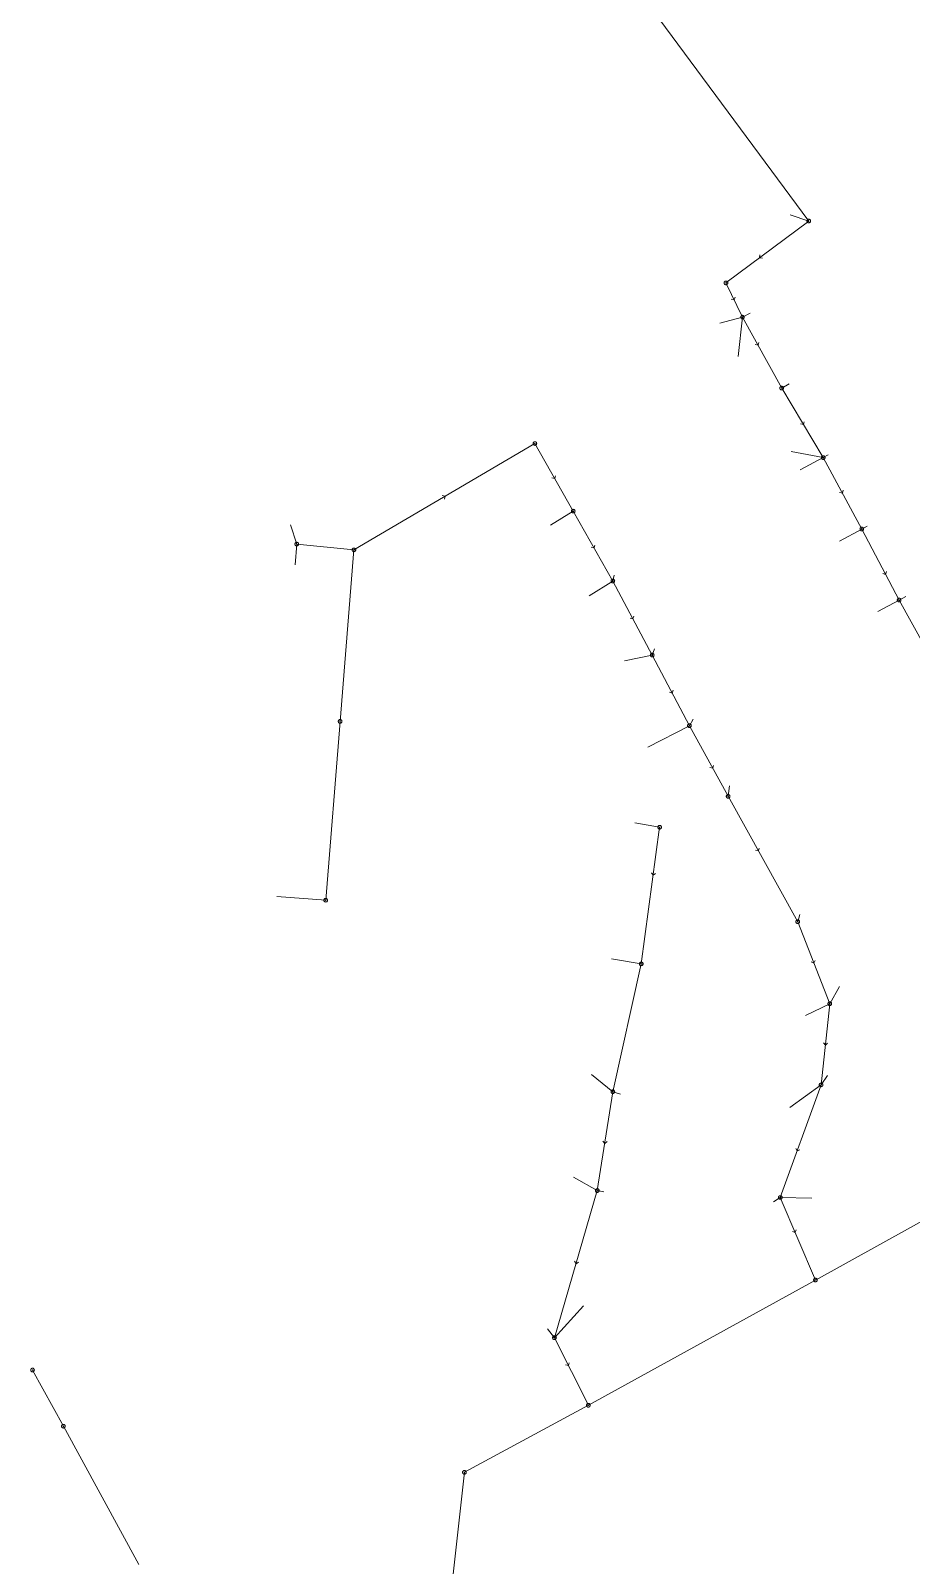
# Model space of a CAD drawing. Header units: metres. Extents: x 25504150 to 25508618, y 6694193 to 6702753.
# Drawn here: x 25505580.7 to 25505803.1, y 6700246 to 6700633.5 of the extents above; entities that cross this region are included whole.
import ezdxf

# ---------------------------------------------------------------- set-up
doc = ezdxf.new("R2010")
doc.units = ezdxf.units.M
for name, pattern in [('Sewer_node', [0]), ('Viemariputket', [0]), ('Viemarivarusteet', [0])]:
    doc.linetypes.add(name, pattern=pattern)
for name, color, linetype, lineweight in [('Sewer_node', 7, 'Sewer_node', 0), ('Viemariputket', 7, 'Viemariputket', 0), ('Viemarivarusteet', 7, 'Viemarivarusteet', 0)]:
    doc.layers.add(name, color=color, linetype=linetype, lineweight=lineweight)

msp = doc.modelspace()

# ---------------------------------------------------------------- linework, layer by layer
at = {"layer": 'Sewer_node', "color": 46, "linetype": 'Continuous', "true_color": 0x7f5f00, "flags": 128}
for points, elevation in [([(25505777.67, 6700585.43), (25505777.66, 6700585.5), (25505777.65, 6700585.57), (25505777.62, 6700585.64), (25505777.58, 6700585.7), (25505777.54, 6700585.76), (25505777.48, 6700585.8), (25505777.42, 6700585.84), (25505777.35, 6700585.87), (25505777.28, 6700585.88), (25505777.21, 6700585.89), (25505777.14, 6700585.88), (25505777.07, 6700585.87), (25505777, 6700585.84), (25505776.94, 6700585.8), (25505776.88, 6700585.76), (25505776.84, 6700585.7), (25505776.8, 6700585.64), (25505776.77, 6700585.57), (25505776.76, 6700585.5), (25505776.75, 6700585.43), (25505776.76, 6700585.36), (25505776.77, 6700585.29), (25505776.8, 6700585.22), (25505776.84, 6700585.16), (25505776.88, 6700585.1), (25505776.94, 6700585.06), (25505777, 6700585.02), (25505777.07, 6700584.99), (25505777.14, 6700584.98), (25505777.21, 6700584.97), (25505777.28, 6700584.98), (25505777.35, 6700584.99), (25505777.42, 6700585.02), (25505777.48, 6700585.06), (25505777.54, 6700585.1), (25505777.58, 6700585.16), (25505777.62, 6700585.22), (25505777.65, 6700585.29), (25505777.66, 6700585.36)], 50.56), ([(25505756.76, 6700569.81), (25505756.75, 6700569.88), (25505756.74, 6700569.95), (25505756.71, 6700570.02), (25505756.67, 6700570.08), (25505756.63, 6700570.14), (25505756.57, 6700570.18), (25505756.51, 6700570.22), (25505756.44, 6700570.25), (25505756.37, 6700570.26), (25505756.3, 6700570.27), (25505756.23, 6700570.26), (25505756.16, 6700570.25), (25505756.09, 6700570.22), (25505756.03, 6700570.18), (25505755.97, 6700570.14), (25505755.93, 6700570.08), (25505755.89, 6700570.02), (25505755.86, 6700569.95), (25505755.85, 6700569.88), (25505755.84, 6700569.81), (25505755.85, 6700569.74), (25505755.86, 6700569.67), (25505755.89, 6700569.6), (25505755.93, 6700569.54), (25505755.97, 6700569.48), (25505756.03, 6700569.44), (25505756.09, 6700569.4), (25505756.16, 6700569.37), (25505756.23, 6700569.36), (25505756.3, 6700569.35), (25505756.37, 6700569.36), (25505756.44, 6700569.37), (25505756.51, 6700569.4), (25505756.57, 6700569.44), (25505756.63, 6700569.48), (25505756.67, 6700569.54), (25505756.71, 6700569.6), (25505756.74, 6700569.67), (25505756.75, 6700569.74)], 50.83), ([(25505760.94, 6700561.16), (25505760.93, 6700561.23), (25505760.92, 6700561.3), (25505760.89, 6700561.37), (25505760.85, 6700561.43), (25505760.81, 6700561.49), (25505760.75, 6700561.53), (25505760.69, 6700561.57), (25505760.62, 6700561.6), (25505760.55, 6700561.61), (25505760.48, 6700561.62), (25505760.41, 6700561.61), (25505760.34, 6700561.6), (25505760.27, 6700561.57), (25505760.21, 6700561.53), (25505760.15, 6700561.49), (25505760.11, 6700561.43), (25505760.07, 6700561.37), (25505760.04, 6700561.3), (25505760.03, 6700561.23), (25505760.02, 6700561.16), (25505760.03, 6700561.09), (25505760.04, 6700561.02), (25505760.07, 6700560.95), (25505760.11, 6700560.89), (25505760.15, 6700560.83), (25505760.21, 6700560.79), (25505760.27, 6700560.75), (25505760.34, 6700560.72), (25505760.41, 6700560.71), (25505760.48, 6700560.7), (25505760.55, 6700560.71), (25505760.62, 6700560.72), (25505760.69, 6700560.75), (25505760.75, 6700560.79), (25505760.81, 6700560.83), (25505760.85, 6700560.89), (25505760.89, 6700560.95), (25505760.92, 6700561.02), (25505760.93, 6700561.09)], 50.2), ([(25505770.84, 6700543.24), (25505770.83, 6700543.31), (25505770.82, 6700543.38), (25505770.79, 6700543.45), (25505770.75, 6700543.51), (25505770.71, 6700543.57), (25505770.65, 6700543.61), (25505770.59, 6700543.65), (25505770.52, 6700543.68), (25505770.45, 6700543.69), (25505770.38, 6700543.7), (25505770.31, 6700543.69), (25505770.24, 6700543.68), (25505770.17, 6700543.65), (25505770.11, 6700543.61), (25505770.05, 6700543.57), (25505770.01, 6700543.51), (25505769.97, 6700543.45), (25505769.94, 6700543.38), (25505769.93, 6700543.31), (25505769.92, 6700543.24), (25505769.93, 6700543.17), (25505769.94, 6700543.1), (25505769.97, 6700543.03), (25505770.01, 6700542.97), (25505770.05, 6700542.91), (25505770.11, 6700542.87), (25505770.17, 6700542.83), (25505770.24, 6700542.8), (25505770.31, 6700542.79), (25505770.38, 6700542.78), (25505770.45, 6700542.79), (25505770.52, 6700542.8), (25505770.59, 6700542.83), (25505770.65, 6700542.87), (25505770.71, 6700542.91), (25505770.75, 6700542.97), (25505770.79, 6700543.03), (25505770.82, 6700543.1), (25505770.83, 6700543.17)], 49.45), ([(25505708.51, 6700529.25), (25505708.5, 6700529.32), (25505708.49, 6700529.39), (25505708.46, 6700529.46), (25505708.42, 6700529.52), (25505708.38, 6700529.58), (25505708.32, 6700529.62), (25505708.26, 6700529.66), (25505708.19, 6700529.69), (25505708.12, 6700529.7), (25505708.05, 6700529.71), (25505707.98, 6700529.7), (25505707.91, 6700529.69), (25505707.84, 6700529.66), (25505707.78, 6700529.62), (25505707.72, 6700529.58), (25505707.68, 6700529.52), (25505707.64, 6700529.46), (25505707.61, 6700529.39), (25505707.6, 6700529.32), (25505707.59, 6700529.25), (25505707.6, 6700529.18), (25505707.61, 6700529.11), (25505707.64, 6700529.04), (25505707.68, 6700528.98), (25505707.72, 6700528.92), (25505707.78, 6700528.88), (25505707.84, 6700528.84), (25505707.91, 6700528.81), (25505707.98, 6700528.8), (25505708.05, 6700528.79), (25505708.12, 6700528.8), (25505708.19, 6700528.81), (25505708.26, 6700528.84), (25505708.32, 6700528.88), (25505708.38, 6700528.92), (25505708.42, 6700528.98), (25505708.46, 6700529.04), (25505708.49, 6700529.11), (25505708.5, 6700529.18)], 50.45), ([(25505781.33, 6700525.69), (25505781.32, 6700525.76), (25505781.31, 6700525.83), (25505781.28, 6700525.9), (25505781.24, 6700525.96), (25505781.2, 6700526.02), (25505781.14, 6700526.06), (25505781.08, 6700526.1), (25505781.01, 6700526.13), (25505780.94, 6700526.14), (25505780.87, 6700526.15), (25505780.8, 6700526.14), (25505780.73, 6700526.13), (25505780.66, 6700526.1), (25505780.6, 6700526.06), (25505780.54, 6700526.02), (25505780.5, 6700525.96), (25505780.46, 6700525.9), (25505780.43, 6700525.83), (25505780.42, 6700525.76), (25505780.41, 6700525.69), (25505780.42, 6700525.62), (25505780.43, 6700525.55), (25505780.46, 6700525.48), (25505780.5, 6700525.42), (25505780.54, 6700525.36), (25505780.6, 6700525.32), (25505780.66, 6700525.28), (25505780.73, 6700525.25), (25505780.8, 6700525.24), (25505780.87, 6700525.23), (25505780.94, 6700525.24), (25505781.01, 6700525.25), (25505781.08, 6700525.28), (25505781.14, 6700525.32), (25505781.2, 6700525.36), (25505781.24, 6700525.42), (25505781.28, 6700525.48), (25505781.31, 6700525.55), (25505781.32, 6700525.62)], 48.16), ([(25505718.19, 6700512.18), (25505718.18, 6700512.25), (25505718.17, 6700512.32), (25505718.14, 6700512.39), (25505718.1, 6700512.45), (25505718.06, 6700512.51), (25505718, 6700512.55), (25505717.94, 6700512.59), (25505717.87, 6700512.62), (25505717.8, 6700512.63), (25505717.73, 6700512.64), (25505717.66, 6700512.63), (25505717.59, 6700512.62), (25505717.52, 6700512.59), (25505717.46, 6700512.55), (25505717.4, 6700512.51), (25505717.36, 6700512.45), (25505717.32, 6700512.39), (25505717.29, 6700512.32), (25505717.28, 6700512.25), (25505717.27, 6700512.18), (25505717.28, 6700512.11), (25505717.29, 6700512.04), (25505717.32, 6700511.97), (25505717.36, 6700511.91), (25505717.4, 6700511.85), (25505717.46, 6700511.81), (25505717.52, 6700511.77), (25505717.59, 6700511.74), (25505717.66, 6700511.73), (25505717.73, 6700511.72), (25505717.8, 6700511.73), (25505717.87, 6700511.74), (25505717.94, 6700511.77), (25505718, 6700511.81), (25505718.06, 6700511.85), (25505718.1, 6700511.91), (25505718.14, 6700511.97), (25505718.17, 6700512.04), (25505718.18, 6700512.11)], 49.92), ([(25505791.07, 6700507.66), (25505791.06, 6700507.73), (25505791.05, 6700507.8), (25505791.02, 6700507.87), (25505790.98, 6700507.93), (25505790.94, 6700507.99), (25505790.88, 6700508.03), (25505790.82, 6700508.07), (25505790.75, 6700508.1), (25505790.68, 6700508.11), (25505790.61, 6700508.12), (25505790.54, 6700508.11), (25505790.47, 6700508.1), (25505790.4, 6700508.07), (25505790.34, 6700508.03), (25505790.28, 6700507.99), (25505790.24, 6700507.93), (25505790.2, 6700507.87), (25505790.17, 6700507.8), (25505790.16, 6700507.73), (25505790.15, 6700507.66), (25505790.16, 6700507.59), (25505790.17, 6700507.52), (25505790.2, 6700507.45), (25505790.24, 6700507.39), (25505790.28, 6700507.33), (25505790.34, 6700507.29), (25505790.4, 6700507.25), (25505790.47, 6700507.22), (25505790.54, 6700507.21), (25505790.61, 6700507.2), (25505790.68, 6700507.21), (25505790.75, 6700507.22), (25505790.82, 6700507.25), (25505790.88, 6700507.29), (25505790.94, 6700507.33), (25505790.98, 6700507.39), (25505791.02, 6700507.45), (25505791.05, 6700507.52), (25505791.06, 6700507.59)], 47.08), ([(25505648.38, 6700503.85), (25505648.37, 6700503.92), (25505648.36, 6700503.99), (25505648.33, 6700504.06), (25505648.29, 6700504.12), (25505648.25, 6700504.18), (25505648.19, 6700504.22), (25505648.13, 6700504.26), (25505648.06, 6700504.29), (25505647.99, 6700504.3), (25505647.92, 6700504.31), (25505647.85, 6700504.3), (25505647.78, 6700504.29), (25505647.71, 6700504.26), (25505647.65, 6700504.22), (25505647.59, 6700504.18), (25505647.55, 6700504.12), (25505647.51, 6700504.06), (25505647.48, 6700503.99), (25505647.47, 6700503.92), (25505647.46, 6700503.85), (25505647.47, 6700503.78), (25505647.48, 6700503.71), (25505647.51, 6700503.64), (25505647.55, 6700503.58), (25505647.59, 6700503.52), (25505647.65, 6700503.48), (25505647.71, 6700503.44), (25505647.78, 6700503.41), (25505647.85, 6700503.4), (25505647.92, 6700503.39), (25505647.99, 6700503.4), (25505648.06, 6700503.41), (25505648.13, 6700503.44), (25505648.19, 6700503.48), (25505648.25, 6700503.52), (25505648.29, 6700503.58), (25505648.33, 6700503.64), (25505648.36, 6700503.71), (25505648.37, 6700503.78)], 54.32), ([(25505662.81, 6700502.4), (25505662.8, 6700502.47), (25505662.79, 6700502.54), (25505662.76, 6700502.61), (25505662.72, 6700502.67), (25505662.68, 6700502.73), (25505662.62, 6700502.77), (25505662.56, 6700502.81), (25505662.49, 6700502.84), (25505662.42, 6700502.85), (25505662.35, 6700502.86), (25505662.28, 6700502.85), (25505662.21, 6700502.84), (25505662.14, 6700502.81), (25505662.08, 6700502.77), (25505662.02, 6700502.73), (25505661.98, 6700502.67), (25505661.94, 6700502.61), (25505661.91, 6700502.54), (25505661.9, 6700502.47), (25505661.89, 6700502.4), (25505661.9, 6700502.33), (25505661.91, 6700502.26), (25505661.94, 6700502.19), (25505661.98, 6700502.13), (25505662.02, 6700502.07), (25505662.08, 6700502.03), (25505662.14, 6700501.99), (25505662.21, 6700501.96), (25505662.28, 6700501.95), (25505662.35, 6700501.94), (25505662.42, 6700501.95), (25505662.49, 6700501.96), (25505662.56, 6700501.99), (25505662.62, 6700502.03), (25505662.68, 6700502.07), (25505662.72, 6700502.13), (25505662.76, 6700502.19), (25505662.79, 6700502.26), (25505662.8, 6700502.33)], 54.39), ([(25505728.2, 6700494.52), (25505728.19, 6700494.59), (25505728.18, 6700494.66), (25505728.15, 6700494.73), (25505728.11, 6700494.79), (25505728.07, 6700494.85), (25505728.01, 6700494.89), (25505727.95, 6700494.93), (25505727.88, 6700494.96), (25505727.81, 6700494.97), (25505727.74, 6700494.98), (25505727.67, 6700494.97), (25505727.6, 6700494.96), (25505727.53, 6700494.93), (25505727.47, 6700494.89), (25505727.41, 6700494.85), (25505727.37, 6700494.79), (25505727.33, 6700494.73), (25505727.3, 6700494.66), (25505727.29, 6700494.59), (25505727.28, 6700494.52), (25505727.29, 6700494.45), (25505727.3, 6700494.38), (25505727.33, 6700494.31), (25505727.37, 6700494.25), (25505727.41, 6700494.19), (25505727.47, 6700494.15), (25505727.53, 6700494.11), (25505727.6, 6700494.08), (25505727.67, 6700494.07), (25505727.74, 6700494.06), (25505727.81, 6700494.07), (25505727.88, 6700494.08), (25505727.95, 6700494.11), (25505728.01, 6700494.15), (25505728.07, 6700494.19), (25505728.11, 6700494.25), (25505728.15, 6700494.31), (25505728.18, 6700494.38), (25505728.19, 6700494.45)], 48.74), ([(25505800.49, 6700489.73), (25505800.48, 6700489.8), (25505800.47, 6700489.87), (25505800.44, 6700489.94), (25505800.4, 6700490), (25505800.36, 6700490.06), (25505800.3, 6700490.1), (25505800.24, 6700490.14), (25505800.17, 6700490.17), (25505800.1, 6700490.18), (25505800.03, 6700490.19), (25505799.96, 6700490.18), (25505799.89, 6700490.17), (25505799.82, 6700490.14), (25505799.76, 6700490.1), (25505799.7, 6700490.06), (25505799.66, 6700490), (25505799.62, 6700489.94), (25505799.59, 6700489.87), (25505799.58, 6700489.8), (25505799.57, 6700489.73), (25505799.58, 6700489.66), (25505799.59, 6700489.59), (25505799.62, 6700489.52), (25505799.66, 6700489.46), (25505799.7, 6700489.4), (25505799.76, 6700489.36), (25505799.82, 6700489.32), (25505799.89, 6700489.29), (25505799.96, 6700489.28), (25505800.03, 6700489.27), (25505800.1, 6700489.28), (25505800.17, 6700489.29), (25505800.24, 6700489.32), (25505800.3, 6700489.36), (25505800.36, 6700489.4), (25505800.4, 6700489.46), (25505800.44, 6700489.52), (25505800.47, 6700489.59), (25505800.48, 6700489.66)], 46.34), ([(25505738.14, 6700475.83), (25505738.13, 6700475.9), (25505738.12, 6700475.97), (25505738.09, 6700476.04), (25505738.05, 6700476.1), (25505738.01, 6700476.16), (25505737.95, 6700476.2), (25505737.89, 6700476.24), (25505737.82, 6700476.27), (25505737.75, 6700476.28), (25505737.68, 6700476.29), (25505737.61, 6700476.28), (25505737.54, 6700476.27), (25505737.47, 6700476.24), (25505737.41, 6700476.2), (25505737.35, 6700476.16), (25505737.31, 6700476.1), (25505737.27, 6700476.04), (25505737.24, 6700475.97), (25505737.23, 6700475.9), (25505737.22, 6700475.83), (25505737.23, 6700475.76), (25505737.24, 6700475.69), (25505737.27, 6700475.62), (25505737.31, 6700475.56), (25505737.35, 6700475.5), (25505737.41, 6700475.46), (25505737.47, 6700475.42), (25505737.54, 6700475.39), (25505737.61, 6700475.38), (25505737.68, 6700475.37), (25505737.75, 6700475.38), (25505737.82, 6700475.39), (25505737.89, 6700475.42), (25505737.95, 6700475.46), (25505738.01, 6700475.5), (25505738.05, 6700475.56), (25505738.09, 6700475.62), (25505738.12, 6700475.69), (25505738.13, 6700475.76)], 47.89), ([(25505659.32, 6700459.08), (25505659.31, 6700459.15), (25505659.3, 6700459.22), (25505659.27, 6700459.29), (25505659.23, 6700459.35), (25505659.19, 6700459.41), (25505659.13, 6700459.45), (25505659.07, 6700459.49), (25505659, 6700459.52), (25505658.93, 6700459.53), (25505658.86, 6700459.54), (25505658.79, 6700459.53), (25505658.72, 6700459.52), (25505658.65, 6700459.49), (25505658.59, 6700459.45), (25505658.53, 6700459.41), (25505658.49, 6700459.35), (25505658.45, 6700459.29), (25505658.42, 6700459.22), (25505658.41, 6700459.15), (25505658.4, 6700459.08), (25505658.41, 6700459.01), (25505658.42, 6700458.94), (25505658.45, 6700458.87), (25505658.49, 6700458.81), (25505658.53, 6700458.75), (25505658.59, 6700458.71), (25505658.65, 6700458.67), (25505658.72, 6700458.64), (25505658.79, 6700458.63), (25505658.86, 6700458.62), (25505658.93, 6700458.63), (25505659, 6700458.64), (25505659.07, 6700458.67), (25505659.13, 6700458.71), (25505659.19, 6700458.75), (25505659.23, 6700458.81), (25505659.27, 6700458.87), (25505659.3, 6700458.94), (25505659.31, 6700459.01)], 55.02), ([(25505747.53, 6700458), (25505747.52, 6700458.07), (25505747.51, 6700458.14), (25505747.48, 6700458.21), (25505747.44, 6700458.27), (25505747.4, 6700458.33), (25505747.34, 6700458.37), (25505747.28, 6700458.41), (25505747.21, 6700458.44), (25505747.14, 6700458.45), (25505747.07, 6700458.46), (25505747, 6700458.45), (25505746.93, 6700458.44), (25505746.86, 6700458.41), (25505746.8, 6700458.37), (25505746.74, 6700458.33), (25505746.7, 6700458.27), (25505746.66, 6700458.21), (25505746.63, 6700458.14), (25505746.62, 6700458.07), (25505746.61, 6700458), (25505746.62, 6700457.93), (25505746.63, 6700457.86), (25505746.66, 6700457.79), (25505746.7, 6700457.73), (25505746.74, 6700457.67), (25505746.8, 6700457.63), (25505746.86, 6700457.59), (25505746.93, 6700457.56), (25505747, 6700457.55), (25505747.07, 6700457.54), (25505747.14, 6700457.55), (25505747.21, 6700457.56), (25505747.28, 6700457.59), (25505747.34, 6700457.63), (25505747.4, 6700457.67), (25505747.44, 6700457.73), (25505747.48, 6700457.79), (25505747.51, 6700457.86), (25505747.52, 6700457.93)], 47.1), ([(25505757.3, 6700440.16), (25505757.29, 6700440.23), (25505757.28, 6700440.3), (25505757.25, 6700440.37), (25505757.21, 6700440.43), (25505757.17, 6700440.49), (25505757.11, 6700440.53), (25505757.05, 6700440.57), (25505756.98, 6700440.6), (25505756.91, 6700440.61), (25505756.84, 6700440.62), (25505756.77, 6700440.61), (25505756.7, 6700440.6), (25505756.63, 6700440.57), (25505756.57, 6700440.53), (25505756.51, 6700440.49), (25505756.47, 6700440.43), (25505756.43, 6700440.37), (25505756.4, 6700440.3), (25505756.39, 6700440.23), (25505756.38, 6700440.16), (25505756.39, 6700440.09), (25505756.4, 6700440.02), (25505756.43, 6700439.95), (25505756.47, 6700439.89), (25505756.51, 6700439.83), (25505756.57, 6700439.79), (25505756.63, 6700439.75), (25505756.7, 6700439.72), (25505756.77, 6700439.71), (25505756.84, 6700439.7), (25505756.91, 6700439.71), (25505756.98, 6700439.72), (25505757.05, 6700439.75), (25505757.11, 6700439.79), (25505757.17, 6700439.83), (25505757.21, 6700439.89), (25505757.25, 6700439.95), (25505757.28, 6700440.02), (25505757.29, 6700440.09)], 46.46), ([(25505740.02, 6700432.35), (25505740.01, 6700432.42), (25505740, 6700432.49), (25505739.97, 6700432.56), (25505739.93, 6700432.62), (25505739.89, 6700432.68), (25505739.83, 6700432.72), (25505739.77, 6700432.76), (25505739.7, 6700432.79), (25505739.63, 6700432.8), (25505739.56, 6700432.81), (25505739.49, 6700432.8), (25505739.42, 6700432.79), (25505739.35, 6700432.76), (25505739.29, 6700432.72), (25505739.23, 6700432.68), (25505739.19, 6700432.62), (25505739.15, 6700432.56), (25505739.12, 6700432.49), (25505739.11, 6700432.42), (25505739.1, 6700432.35), (25505739.11, 6700432.28), (25505739.12, 6700432.21), (25505739.15, 6700432.14), (25505739.19, 6700432.08), (25505739.23, 6700432.02), (25505739.29, 6700431.98), (25505739.35, 6700431.94), (25505739.42, 6700431.91), (25505739.49, 6700431.9), (25505739.56, 6700431.89), (25505739.63, 6700431.9), (25505739.7, 6700431.91), (25505739.77, 6700431.94), (25505739.83, 6700431.98), (25505739.89, 6700432.02), (25505739.93, 6700432.08), (25505739.97, 6700432.14), (25505740, 6700432.21), (25505740.01, 6700432.28)], 46.33), ([(25505655.69, 6700413.93), (25505655.68, 6700414), (25505655.67, 6700414.07), (25505655.64, 6700414.14), (25505655.6, 6700414.2), (25505655.56, 6700414.26), (25505655.5, 6700414.3), (25505655.44, 6700414.34), (25505655.37, 6700414.37), (25505655.3, 6700414.38), (25505655.23, 6700414.39), (25505655.16, 6700414.38), (25505655.09, 6700414.37), (25505655.02, 6700414.34), (25505654.96, 6700414.3), (25505654.9, 6700414.26), (25505654.86, 6700414.2), (25505654.82, 6700414.14), (25505654.79, 6700414.07), (25505654.78, 6700414), (25505654.77, 6700413.93), (25505654.78, 6700413.86), (25505654.79, 6700413.79), (25505654.82, 6700413.72), (25505654.86, 6700413.66), (25505654.9, 6700413.6), (25505654.96, 6700413.56), (25505655.02, 6700413.52), (25505655.09, 6700413.49), (25505655.16, 6700413.48), (25505655.23, 6700413.47), (25505655.3, 6700413.48), (25505655.37, 6700413.49), (25505655.44, 6700413.52), (25505655.5, 6700413.56), (25505655.56, 6700413.6), (25505655.6, 6700413.66), (25505655.64, 6700413.72), (25505655.67, 6700413.79), (25505655.68, 6700413.86)], 54.32), ([(25505774.89, 6700408.49), (25505774.88, 6700408.56), (25505774.87, 6700408.63), (25505774.84, 6700408.7), (25505774.8, 6700408.76), (25505774.76, 6700408.82), (25505774.7, 6700408.86), (25505774.64, 6700408.9), (25505774.57, 6700408.93), (25505774.5, 6700408.94), (25505774.43, 6700408.95), (25505774.36, 6700408.94), (25505774.29, 6700408.93), (25505774.22, 6700408.9), (25505774.16, 6700408.86), (25505774.1, 6700408.82), (25505774.06, 6700408.76), (25505774.02, 6700408.7), (25505773.99, 6700408.63), (25505773.98, 6700408.56), (25505773.97, 6700408.49), (25505773.98, 6700408.42), (25505773.99, 6700408.35), (25505774.02, 6700408.28), (25505774.06, 6700408.22), (25505774.1, 6700408.16), (25505774.16, 6700408.12), (25505774.22, 6700408.08), (25505774.29, 6700408.05), (25505774.36, 6700408.04), (25505774.43, 6700408.03), (25505774.5, 6700408.04), (25505774.57, 6700408.05), (25505774.64, 6700408.08), (25505774.7, 6700408.12), (25505774.76, 6700408.16), (25505774.8, 6700408.22), (25505774.84, 6700408.28), (25505774.87, 6700408.35), (25505774.88, 6700408.42)], 44.92), ([(25505735.37, 6700397.85), (25505735.36, 6700397.92), (25505735.35, 6700397.99), (25505735.32, 6700398.06), (25505735.28, 6700398.12), (25505735.24, 6700398.18), (25505735.18, 6700398.22), (25505735.12, 6700398.26), (25505735.05, 6700398.29), (25505734.98, 6700398.3), (25505734.91, 6700398.31), (25505734.84, 6700398.3), (25505734.77, 6700398.29), (25505734.7, 6700398.26), (25505734.64, 6700398.22), (25505734.58, 6700398.18), (25505734.54, 6700398.12), (25505734.5, 6700398.06), (25505734.47, 6700397.99), (25505734.46, 6700397.92), (25505734.45, 6700397.85), (25505734.46, 6700397.78), (25505734.47, 6700397.71), (25505734.5, 6700397.64), (25505734.54, 6700397.58), (25505734.58, 6700397.52), (25505734.64, 6700397.48), (25505734.7, 6700397.44), (25505734.77, 6700397.41), (25505734.84, 6700397.4), (25505734.91, 6700397.39), (25505734.98, 6700397.4), (25505735.05, 6700397.41), (25505735.12, 6700397.44), (25505735.18, 6700397.48), (25505735.24, 6700397.52), (25505735.28, 6700397.58), (25505735.32, 6700397.64), (25505735.35, 6700397.71), (25505735.36, 6700397.78)], 45.1), ([(25505782.98, 6700387.79), (25505782.97, 6700387.86), (25505782.96, 6700387.93), (25505782.93, 6700388), (25505782.89, 6700388.06), (25505782.85, 6700388.12), (25505782.79, 6700388.16), (25505782.73, 6700388.2), (25505782.66, 6700388.23), (25505782.59, 6700388.24), (25505782.52, 6700388.25), (25505782.45, 6700388.24), (25505782.38, 6700388.23), (25505782.31, 6700388.2), (25505782.25, 6700388.16), (25505782.19, 6700388.12), (25505782.15, 6700388.06), (25505782.11, 6700388), (25505782.08, 6700387.93), (25505782.07, 6700387.86), (25505782.06, 6700387.79), (25505782.07, 6700387.72), (25505782.08, 6700387.65), (25505782.11, 6700387.58), (25505782.15, 6700387.52), (25505782.19, 6700387.46), (25505782.25, 6700387.42), (25505782.31, 6700387.38), (25505782.38, 6700387.35), (25505782.45, 6700387.34), (25505782.52, 6700387.33), (25505782.59, 6700387.34), (25505782.66, 6700387.35), (25505782.73, 6700387.38), (25505782.79, 6700387.42), (25505782.85, 6700387.46), (25505782.89, 6700387.52), (25505782.93, 6700387.58), (25505782.96, 6700387.65), (25505782.97, 6700387.72)], 44.3), ([(25505780.79, 6700367.3), (25505780.78, 6700367.37), (25505780.77, 6700367.44), (25505780.74, 6700367.51), (25505780.7, 6700367.57), (25505780.66, 6700367.63), (25505780.6, 6700367.67), (25505780.54, 6700367.71), (25505780.47, 6700367.74), (25505780.4, 6700367.75), (25505780.33, 6700367.76), (25505780.26, 6700367.75), (25505780.19, 6700367.74), (25505780.12, 6700367.71), (25505780.06, 6700367.67), (25505780, 6700367.63), (25505779.96, 6700367.57), (25505779.92, 6700367.51), (25505779.89, 6700367.44), (25505779.88, 6700367.37), (25505779.87, 6700367.3), (25505779.88, 6700367.23), (25505779.89, 6700367.16), (25505779.92, 6700367.09), (25505779.96, 6700367.03), (25505780, 6700366.97), (25505780.06, 6700366.93), (25505780.12, 6700366.89), (25505780.19, 6700366.86), (25505780.26, 6700366.85), (25505780.33, 6700366.84), (25505780.4, 6700366.85), (25505780.47, 6700366.86), (25505780.54, 6700366.89), (25505780.6, 6700366.93), (25505780.66, 6700366.97), (25505780.7, 6700367.03), (25505780.74, 6700367.09), (25505780.77, 6700367.16), (25505780.78, 6700367.23)], 43.41), ([(25505728.2, 6700365.56), (25505728.19, 6700365.63), (25505728.18, 6700365.7), (25505728.15, 6700365.77), (25505728.11, 6700365.83), (25505728.07, 6700365.89), (25505728.01, 6700365.93), (25505727.95, 6700365.97), (25505727.88, 6700366), (25505727.81, 6700366.01), (25505727.74, 6700366.02), (25505727.67, 6700366.01), (25505727.6, 6700366), (25505727.53, 6700365.97), (25505727.47, 6700365.93), (25505727.41, 6700365.89), (25505727.37, 6700365.83), (25505727.33, 6700365.77), (25505727.3, 6700365.7), (25505727.29, 6700365.63), (25505727.28, 6700365.56), (25505727.29, 6700365.49), (25505727.3, 6700365.42), (25505727.33, 6700365.35), (25505727.37, 6700365.29), (25505727.41, 6700365.23), (25505727.47, 6700365.19), (25505727.53, 6700365.15), (25505727.6, 6700365.12), (25505727.67, 6700365.11), (25505727.74, 6700365.1), (25505727.81, 6700365.11), (25505727.88, 6700365.12), (25505727.95, 6700365.15), (25505728.01, 6700365.19), (25505728.07, 6700365.23), (25505728.11, 6700365.29), (25505728.15, 6700365.35), (25505728.18, 6700365.42), (25505728.19, 6700365.49)], 44.52), ([(25505724.27, 6700340.61), (25505724.26, 6700340.68), (25505724.25, 6700340.75), (25505724.22, 6700340.82), (25505724.18, 6700340.88), (25505724.14, 6700340.94), (25505724.08, 6700340.98), (25505724.02, 6700341.02), (25505723.95, 6700341.05), (25505723.88, 6700341.06), (25505723.81, 6700341.07), (25505723.74, 6700341.06), (25505723.67, 6700341.05), (25505723.6, 6700341.02), (25505723.54, 6700340.98), (25505723.48, 6700340.94), (25505723.44, 6700340.88), (25505723.4, 6700340.82), (25505723.37, 6700340.75), (25505723.36, 6700340.68), (25505723.35, 6700340.61), (25505723.36, 6700340.54), (25505723.37, 6700340.47), (25505723.4, 6700340.4), (25505723.44, 6700340.34), (25505723.48, 6700340.28), (25505723.54, 6700340.24), (25505723.6, 6700340.2), (25505723.67, 6700340.17), (25505723.74, 6700340.16), (25505723.81, 6700340.15), (25505723.88, 6700340.16), (25505723.95, 6700340.17), (25505724.02, 6700340.2), (25505724.08, 6700340.24), (25505724.14, 6700340.28), (25505724.18, 6700340.34), (25505724.22, 6700340.4), (25505724.25, 6700340.47), (25505724.26, 6700340.54)], 44.1), ([(25505770.48, 6700338.86), (25505770.47, 6700338.93), (25505770.46, 6700339), (25505770.43, 6700339.07), (25505770.39, 6700339.13), (25505770.35, 6700339.19), (25505770.29, 6700339.23), (25505770.23, 6700339.27), (25505770.16, 6700339.3), (25505770.09, 6700339.31), (25505770.02, 6700339.32), (25505769.95, 6700339.31), (25505769.88, 6700339.3), (25505769.81, 6700339.27), (25505769.75, 6700339.23), (25505769.69, 6700339.19), (25505769.65, 6700339.13), (25505769.61, 6700339.07), (25505769.58, 6700339), (25505769.57, 6700338.93), (25505769.56, 6700338.86), (25505769.57, 6700338.79), (25505769.58, 6700338.72), (25505769.61, 6700338.65), (25505769.65, 6700338.59), (25505769.69, 6700338.53), (25505769.75, 6700338.49), (25505769.81, 6700338.45), (25505769.88, 6700338.42), (25505769.95, 6700338.41), (25505770.02, 6700338.4), (25505770.09, 6700338.41), (25505770.16, 6700338.42), (25505770.23, 6700338.45), (25505770.29, 6700338.49), (25505770.35, 6700338.53), (25505770.39, 6700338.59), (25505770.43, 6700338.65), (25505770.46, 6700338.72), (25505770.47, 6700338.79)], 43.32), ([(25505779.36, 6700318.02), (25505779.35, 6700318.09), (25505779.34, 6700318.16), (25505779.31, 6700318.23), (25505779.27, 6700318.29), (25505779.23, 6700318.35), (25505779.17, 6700318.39), (25505779.11, 6700318.43), (25505779.04, 6700318.46), (25505778.97, 6700318.47), (25505778.9, 6700318.48), (25505778.83, 6700318.47), (25505778.76, 6700318.46), (25505778.69, 6700318.43), (25505778.63, 6700318.39), (25505778.57, 6700318.35), (25505778.53, 6700318.29), (25505778.49, 6700318.23), (25505778.46, 6700318.16), (25505778.45, 6700318.09), (25505778.44, 6700318.02), (25505778.45, 6700317.95), (25505778.46, 6700317.88), (25505778.49, 6700317.81), (25505778.53, 6700317.75), (25505778.57, 6700317.69), (25505778.63, 6700317.65), (25505778.69, 6700317.61), (25505778.76, 6700317.58), (25505778.83, 6700317.57), (25505778.9, 6700317.56), (25505778.97, 6700317.57), (25505779.04, 6700317.58), (25505779.11, 6700317.61), (25505779.17, 6700317.65), (25505779.23, 6700317.69), (25505779.27, 6700317.75), (25505779.31, 6700317.81), (25505779.34, 6700317.88), (25505779.35, 6700317.95)], 43.07), ([(25505713.47, 6700303.45), (25505713.46, 6700303.52), (25505713.45, 6700303.6), (25505713.42, 6700303.66), (25505713.38, 6700303.73), (25505713.33, 6700303.78), (25505713.28, 6700303.83), (25505713.21, 6700303.87), (25505713.15, 6700303.9), (25505713.07, 6700303.91), (25505713, 6700303.92), (25505712.93, 6700303.91), (25505712.85, 6700303.9), (25505712.79, 6700303.87), (25505712.72, 6700303.83), (25505712.67, 6700303.78), (25505712.62, 6700303.73), (25505712.58, 6700303.66), (25505712.55, 6700303.6), (25505712.54, 6700303.52), (25505712.53, 6700303.45), (25505712.54, 6700303.38), (25505712.55, 6700303.3), (25505712.58, 6700303.24), (25505712.62, 6700303.17), (25505712.67, 6700303.12), (25505712.72, 6700303.07), (25505712.79, 6700303.03), (25505712.85, 6700303), (25505712.93, 6700302.99), (25505713, 6700302.98), (25505713.07, 6700302.99), (25505713.15, 6700303), (25505713.21, 6700303.03), (25505713.28, 6700303.07), (25505713.33, 6700303.12), (25505713.38, 6700303.17), (25505713.42, 6700303.24), (25505713.45, 6700303.3), (25505713.46, 6700303.38)], 44), ([(25505722.01, 6700286.39), (25505722, 6700286.46), (25505721.99, 6700286.53), (25505721.96, 6700286.6), (25505721.92, 6700286.66), (25505721.88, 6700286.72), (25505721.82, 6700286.76), (25505721.76, 6700286.8), (25505721.69, 6700286.83), (25505721.62, 6700286.84), (25505721.55, 6700286.85), (25505721.48, 6700286.84), (25505721.41, 6700286.83), (25505721.34, 6700286.8), (25505721.28, 6700286.76), (25505721.22, 6700286.72), (25505721.18, 6700286.66), (25505721.14, 6700286.6), (25505721.11, 6700286.53), (25505721.1, 6700286.46), (25505721.09, 6700286.39), (25505721.1, 6700286.32), (25505721.11, 6700286.25), (25505721.14, 6700286.18), (25505721.18, 6700286.12), (25505721.22, 6700286.06), (25505721.28, 6700286.02), (25505721.34, 6700285.98), (25505721.41, 6700285.95), (25505721.48, 6700285.94), (25505721.55, 6700285.93), (25505721.62, 6700285.94), (25505721.69, 6700285.95), (25505721.76, 6700285.98), (25505721.82, 6700286.02), (25505721.88, 6700286.06), (25505721.92, 6700286.12), (25505721.96, 6700286.18), (25505721.99, 6700286.25), (25505722, 6700286.32)], 43.89), ([(25505690.71, 6700269.46), (25505690.7, 6700269.53), (25505690.69, 6700269.6), (25505690.66, 6700269.67), (25505690.62, 6700269.73), (25505690.58, 6700269.79), (25505690.52, 6700269.83), (25505690.46, 6700269.87), (25505690.39, 6700269.9), (25505690.32, 6700269.91), (25505690.25, 6700269.92), (25505690.18, 6700269.91), (25505690.11, 6700269.9), (25505690.04, 6700269.87), (25505689.98, 6700269.83), (25505689.92, 6700269.79), (25505689.88, 6700269.73), (25505689.84, 6700269.67), (25505689.81, 6700269.6), (25505689.8, 6700269.53), (25505689.79, 6700269.46), (25505689.8, 6700269.39), (25505689.81, 6700269.32), (25505689.84, 6700269.25), (25505689.88, 6700269.19), (25505689.92, 6700269.13), (25505689.98, 6700269.09), (25505690.04, 6700269.05), (25505690.11, 6700269.02), (25505690.18, 6700269.01), (25505690.25, 6700269), (25505690.32, 6700269.01), (25505690.39, 6700269.02), (25505690.46, 6700269.05), (25505690.52, 6700269.09), (25505690.58, 6700269.13), (25505690.62, 6700269.19), (25505690.66, 6700269.25), (25505690.69, 6700269.32), (25505690.7, 6700269.39)], 44.77)]:
    msp.add_lwpolyline(points, close=True, dxfattribs=dict(at, elevation=elevation))
for points in [[(25505764.88, 6700576.87), (25505764.79, 6700576.13), (25505765.53, 6700576.03)], [(25505757.66, 6700565.73), (25505758.38, 6700565.5), (25505758.61, 6700566.21)], [(25505763.68, 6700554.23), (25505764.41, 6700554.05), (25505764.6, 6700554.76)], [(25505775.14, 6700534.2), (25505775.88, 6700534.04), (25505776.05, 6700534.76)], [(25505712.35, 6700520.57), (25505713.07, 6700520.39), (25505713.26, 6700521.1)], [(25505685.19, 6700515.19), (25505685.36, 6700515.92), (25505684.64, 6700516.09)], [(25505784.99, 6700516.91), (25505785.71, 6700516.72), (25505785.92, 6700517.43)], [(25505722.28, 6700503.05), (25505723.01, 6700502.87), (25505723.2, 6700503.58)], [(25505795.9, 6700496.41), (25505796.62, 6700496.21), (25505796.83, 6700496.92)], [(25505732.1, 6700485.18), (25505732.82, 6700484.98), (25505733.02, 6700485.69)], [(25505742.01, 6700466.44), (25505742.73, 6700466.24), (25505742.94, 6700466.95)], [(25505752.23, 6700447.45), (25505752.95, 6700447.26), (25505753.15, 6700447.97)], [(25505763.76, 6700426.58), (25505764.49, 6700426.39), (25505764.68, 6700427.11)], [(25505737.46, 6700420.82), (25505737.93, 6700420.23), (25505738.51, 6700420.69)], [(25505777.82, 6700398.33), (25505778.51, 6700398.05), (25505778.8, 6700398.73)], [(25505780.91, 6700377.9), (25505781.4, 6700377.33), (25505781.97, 6700377.8)], [(25505725.22, 6700353.1), (25505725.68, 6700352.51), (25505726.27, 6700352.96)], [(25505773.94, 6700351.27), (25505774.27, 6700350.6), (25505774.94, 6700350.92)], [(25505773.08, 6700330.29), (25505773.78, 6700330.02), (25505774.06, 6700330.71)], [(25505718.05, 6700322.78), (25505718.44, 6700322.14), (25505719.08, 6700322.51)], [(25505715.81, 6700296.64), (25505716.53, 6700296.42), (25505716.75, 6700297.13)]]:
    msp.add_lwpolyline(points, dxfattribs=at)
at = {"layer": 'Sewer_node', "color": 252, "linetype": 'Continuous', "lineweight": 9, "true_color": 0x848484, "flags": 128}
for points, elevation in [([(25505581.65, 6700295.28), (25505581.64, 6700295.35), (25505581.63, 6700295.42), (25505581.6, 6700295.49), (25505581.56, 6700295.55), (25505581.52, 6700295.61), (25505581.46, 6700295.65), (25505581.4, 6700295.69), (25505581.33, 6700295.72), (25505581.26, 6700295.73), (25505581.19, 6700295.74), (25505581.12, 6700295.73), (25505581.05, 6700295.72), (25505580.98, 6700295.69), (25505580.92, 6700295.65), (25505580.86, 6700295.61), (25505580.82, 6700295.55), (25505580.78, 6700295.49), (25505580.75, 6700295.42), (25505580.74, 6700295.35), (25505580.73, 6700295.28), (25505580.74, 6700295.21), (25505580.75, 6700295.14), (25505580.78, 6700295.07), (25505580.82, 6700295.01), (25505580.86, 6700294.95), (25505580.92, 6700294.91), (25505580.98, 6700294.87), (25505581.05, 6700294.84), (25505581.12, 6700294.83), (25505581.19, 6700294.82), (25505581.26, 6700294.83), (25505581.33, 6700294.84), (25505581.4, 6700294.87), (25505581.46, 6700294.91), (25505581.52, 6700294.95), (25505581.56, 6700295.01), (25505581.6, 6700295.07), (25505581.63, 6700295.14), (25505581.64, 6700295.21)], 52.92), ([(25505589.45, 6700281.11), (25505589.44, 6700281.18), (25505589.43, 6700281.25), (25505589.4, 6700281.32), (25505589.36, 6700281.38), (25505589.32, 6700281.44), (25505589.26, 6700281.48), (25505589.2, 6700281.52), (25505589.13, 6700281.55), (25505589.06, 6700281.56), (25505588.99, 6700281.57), (25505588.92, 6700281.56), (25505588.85, 6700281.55), (25505588.78, 6700281.52), (25505588.72, 6700281.48), (25505588.66, 6700281.44), (25505588.62, 6700281.38), (25505588.58, 6700281.32), (25505588.55, 6700281.25), (25505588.54, 6700281.18), (25505588.53, 6700281.11), (25505588.54, 6700281.04), (25505588.55, 6700280.97), (25505588.58, 6700280.9), (25505588.62, 6700280.84), (25505588.66, 6700280.78), (25505588.72, 6700280.74), (25505588.78, 6700280.7), (25505588.85, 6700280.67), (25505588.92, 6700280.66), (25505588.99, 6700280.65), (25505589.06, 6700280.66), (25505589.13, 6700280.67), (25505589.2, 6700280.7), (25505589.26, 6700280.74), (25505589.32, 6700280.78), (25505589.36, 6700280.84), (25505589.4, 6700280.9), (25505589.43, 6700280.97), (25505589.44, 6700281.04)], 51.28)]:
    msp.add_lwpolyline(points, close=True, dxfattribs=dict(at, elevation=elevation))
at = {"layer": 'Viemariputket', "color": 1, "linetype": 'Continuous', "lineweight": 15}
for p, q in [((25505777.21, 6700585.43), (25505737.88, 6700638.5)), ((25505756.3, 6700569.81), (25505777.21, 6700585.43)), ((25505777.21, 6700585.43), (25505772.51, 6700586.99)), ((25505760.48, 6700561.16), (25505756.3, 6700569.81)), ((25505760.48, 6700561.16), (25505754.75, 6700559.64)), ((25505760.48, 6700561.16), (25505759.35, 6700551.21)), ((25505760.48, 6700561.16), (25505762.45, 6700562.19)), ((25505770.38, 6700543.24), (25505760.48, 6700561.16)), ((25505770.38, 6700543.24), (25505772.27, 6700544.28)), ((25505780.87, 6700525.69), (25505770.38, 6700543.24)), ((25505708.05, 6700529.25), (25505662.35, 6700502.4)), ((25505717.73, 6700512.18), (25505708.05, 6700529.25)), ((25505780.87, 6700525.69, 46.39), (25505772.81, 6700527.23, 46.46)), ((25505780.87, 6700525.69), (25505782.1, 6700526.36)), ((25505780.87, 6700525.69, 46.42), (25505775.03, 6700522.57)), ((25505790.61, 6700507.66, 45.39), (25505780.87, 6700525.69, 46.26)), ((25505717.73, 6700512.18), (25505712, 6700508.61)), ((25505727.74, 6700494.52), (25505717.73, 6700512.18)), ((25505647.92, 6700503.85), (25505646.31, 6700508.75)), ((25505790.61, 6700507.66, 45.65), (25505784.94, 6700504.55, 45.72)), ((25505790.61, 6700507.66, 45.63), (25505791.95, 6700508.4, 45.69)), ((25505800.03, 6700489.73, 44.64), (25505790.61, 6700507.66, 45.36)), ((25505647.92, 6700503.85), (25505647.49, 6700498.62)), ((25505662.35, 6700502.4), (25505647.92, 6700503.85)), ((25505662.35, 6700502.4), (25505658.86, 6700459.08)), ((25505727.74, 6700494.52), (25505728.04, 6700496.01)), ((25505727.74, 6700494.52), (25505721.73, 6700490.77)), ((25505737.68, 6700475.83), (25505727.74, 6700494.52)), ((25505800.03, 6700489.73), (25505794.67, 6700486.79)), ((25505800.03, 6700489.73), (25505801.69, 6700490.64)), ((25505809.98, 6700471.79), (25505800.03, 6700489.73)), ((25505737.68, 6700475.83), (25505730.66, 6700474.37)), ((25505737.68, 6700475.83), (25505738.24, 6700477.4)), ((25505747.07, 6700458), (25505737.68, 6700475.83)), ((25505658.86, 6700459.08), (25505655.23, 6700413.93)), ((25505747.07, 6700458), (25505736.6, 6700452.6)), ((25505747.07, 6700458), (25505748, 6700459.61)), ((25505756.84, 6700440.16), (25505747.07, 6700458)), ((25505756.84, 6700440.16), (25505757.23, 6700442.78)), ((25505774.43, 6700408.49), (25505756.84, 6700440.16)), ((25505739.56, 6700432.35), (25505733.28, 6700433.44)), ((25505734.91, 6700397.85), (25505739.56, 6700432.35)), ((25505655.23, 6700413.93), (25505642.85, 6700414.87)), ((25505774.43, 6700408.49), (25505775, 6700410.36)), ((25505782.52, 6700387.79), (25505774.43, 6700408.49)), ((25505734.91, 6700397.85), (25505727.36, 6700399.15)), ((25505727.74, 6700365.56), (25505734.91, 6700397.85)), ((25505734.91, 6700397.85), (25505735.24, 6700397.79)), ((25505782.52, 6700387.79), (25505785.01, 6700392.11)), ((25505782.52, 6700387.79), (25505776.43, 6700384.81)), ((25505780.33, 6700367.3), (25505782.52, 6700387.79)), ((25505727.74, 6700365.56), (25505722.31, 6700369.95)), ((25505770.02, 6700338.86), (25505780.33, 6700367.3)), ((25505780.33, 6700367.3), (25505772.41, 6700361.55)), ((25505780.33, 6700367.3), (25505781.93, 6700369.63)), ((25505723.81, 6700340.61), (25505727.74, 6700365.56)), ((25505727.74, 6700365.56), (25505729.64, 6700364.96)), ((25505778.9, 6700318.02), (25505835.18, 6700349.22)), ((25505723.81, 6700340.61), (25505717.81, 6700343.95)), ((25505713, 6700303.45), (25505723.81, 6700340.61)), ((25505723.81, 6700340.61), (25505725.47, 6700340.32)), ((25505770.02, 6700338.86), (25505768.3, 6700337.77)), ((25505770.02, 6700338.86), (25505778.02, 6700338.66)), ((25505778.9, 6700318.02), (25505770.02, 6700338.86)), ((25505778.9, 6700318.02), (25505721.55, 6700286.39)), ((25505713, 6700303.45), (25505720.34, 6700311.46)), ((25505713, 6700303.45), (25505711.2, 6700305.71)), ((25505721.55, 6700286.39), (25505713, 6700303.45)), ((25505721.55, 6700286.39), (25505690.25, 6700269.46)), ((25505690.25, 6700269.46), (25505684.06, 6700213.15))]:
    msp.add_line(p, q, dxfattribs=at)
at = {"layer": 'Viemariputket', "color": 251, "linetype": 'Continuous', "lineweight": 5, "true_color": 0x595959}
for p, q in [((25505588.99, 6700281.11, 49.65), (25505581.19, 6700295.28, 50.68)), ((25505608.06, 6700246.21, 46.19), (25505588.99, 6700281.11, 48.85))]:
    msp.add_line(p, q, dxfattribs=at)
at = {"layer": 'Viemarivarusteet', "color": 1}
for p in [(25505777.21, 6700585.43, 50.56), (25505756.3, 6700569.81, 50.83), (25505760.48, 6700561.16, 50.2), (25505770.38, 6700543.24, 49.45), (25505708.05, 6700529.25, 50.45), (25505780.87, 6700525.69, 48.16), (25505717.73, 6700512.18, 49.92), (25505790.61, 6700507.66, 47.08), (25505647.92, 6700503.85, 54.32), (25505662.35, 6700502.4, 54.39), (25505727.74, 6700494.52, 48.74), (25505800.03, 6700489.73, 46.34), (25505737.68, 6700475.83, 47.89), (25505658.86, 6700459.08, 55.02), (25505747.07, 6700458, 47.1), (25505756.84, 6700440.16, 46.46), (25505739.56, 6700432.35, 46.33), (25505655.23, 6700413.93, 54.32), (25505774.43, 6700408.49, 44.92), (25505734.91, 6700397.85, 45.1), (25505782.52, 6700387.79, 44.3), (25505780.33, 6700367.3, 43.41), (25505727.74, 6700365.56, 44.52), (25505723.81, 6700340.61, 44.1), (25505770.02, 6700338.86, 43.32), (25505778.9, 6700318.02, 43.07), (25505713, 6700303.45, 44), (25505721.55, 6700286.39, 43.89), (25505690.25, 6700269.46, 44.77)]:
    msp.add_point(p, dxfattribs=at)
at = {"layer": 'Viemarivarusteet', "color": 30, "true_color": 0xff7f00}
for p in [(25505581.19, 6700295.28, 52.92), (25505588.99, 6700281.11, 51.28)]:
    msp.add_point(p, dxfattribs=at)

doc.saveas('drawing.dxf')
